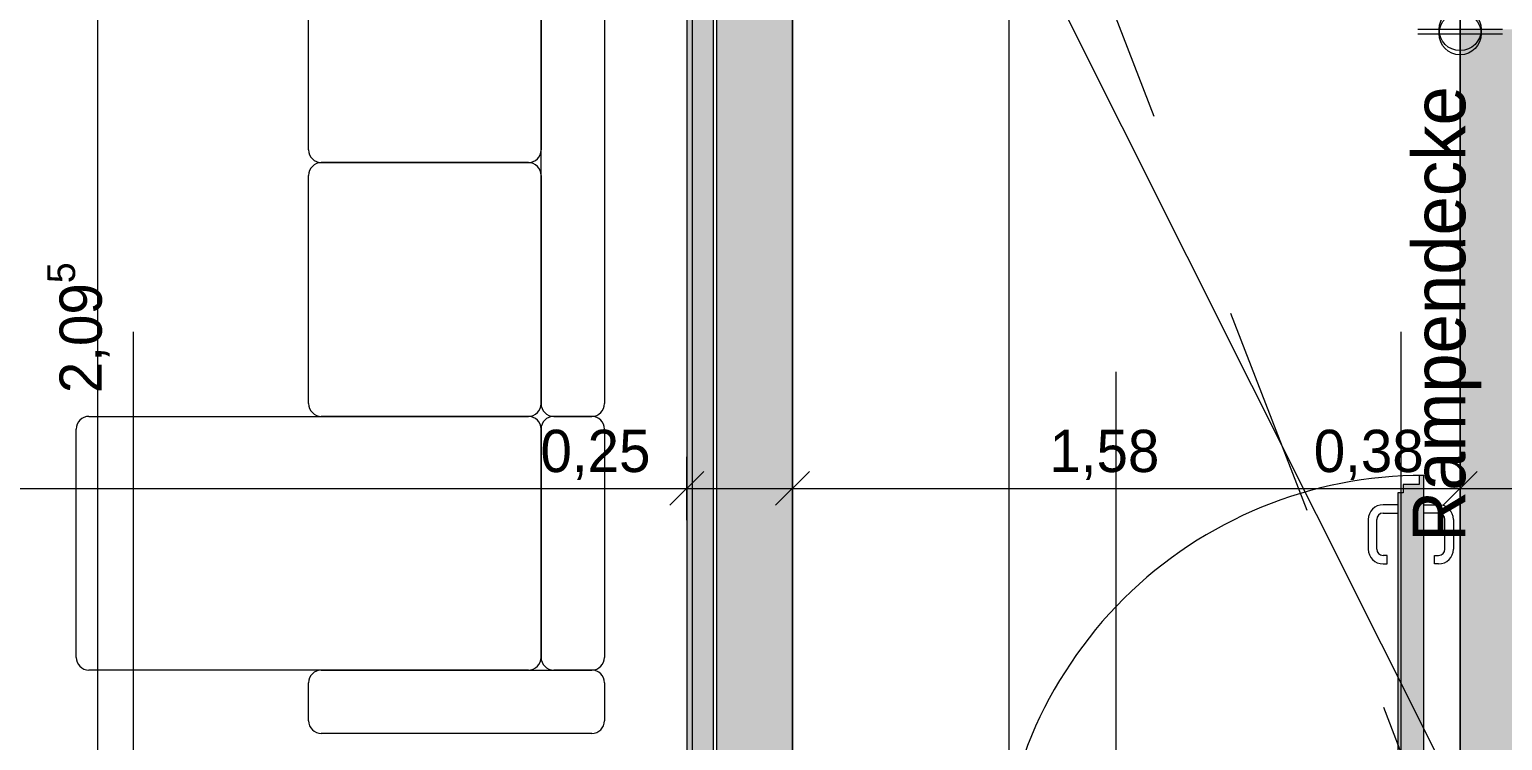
# Model space of a CAD drawing. Header units: metres. Extents: x -3.9 to 83, y -38 to 6.2.
# Drawn here: x 11.754 to 15.24, y -14.367 to -12.685 of the extents above; entities that cross this region are included whole.
import ezdxf

# ---------------------------------------------------------------- set-up
doc = ezdxf.new("R2010")
doc.units = ezdxf.units.M
doc.header["$MEASUREMENT"] = 0
for name, pattern in [('Achse', [0.004, 0.002, -0.001, 0, -0.001]), ('Schnittlinie', [0.006, 0.003, -0.0015, 0, -0.0015]), ('Untersicht', [0.001, 0.0005, -0.0005])]:
    doc.linetypes.add(name, pattern=pattern)
for name, color, linetype in [('0._EG PP_2_000 Achsraster', 7, 'Continuous'), ('0._EG PP_2_110 Wand Aussen', 7, 'Continuous'), ('0._EG PP_2_120 Wand Innen tragend', 7, 'Continuous'), ('0._EG PP_2_220 Bodenaufbau', 7, 'Continuous'), ('0._EG PP_2_230 Decke abgehaengt', 7, 'Continuous'), ('0._EG PP_2_420 Rampe', 7, 'Continuous'), ('0._EG PP_2_510 Möblierung', 7, 'Continuous'), ('0._EG PP_2_851 Marker Schnitt', 7, 'Continuous'), ('0._EG PP_2_950 Polierplan Bemaßung', 7, 'Continuous')]:
    doc.layers.add(name, color=color, linetype=linetype)
doc.styles.add('ERSTELLTER_STIL_2', font='')
doc.styles.get('ERSTELLTER_STIL_2').set_extended_font_data('Eurostile')

msp = doc.modelspace()

# ---------------------------------------------------------------- hatches: boundary and pattern name
at = {"layer": '0._EG PP_2_110 Wand Aussen', "linetype": 'Continuous', "lineweight": 13, "true_color": 0x3f7f02}
for points in [[(15.32, -12.865), (15.14, -12.685), (15.14, -12.865)], [(15.32, -12.685), (15.14, -12.685), (15.32, -12.865)], [(15.14, -12.865), (15.14, -14.69), (15.32, -14.69), (15.32, -12.865)]]:
    msp.add_hatch(color=76, dxfattribs=at).paths.add_polyline_path(points)
at = {"layer": '0._EG PP_2_110 Wand Aussen', "linetype": 'Continuous', "lineweight": 13, "true_color": 0xff6400}
msp.add_hatch(color=30, dxfattribs=at).paths.add_polyline_path([(15.054, -13.74), (15.0433, -13.74), (15.0433, -13.761), (15.0053, -13.761), (15.0053, -13.781), (14.9925, -13.781), (14.9925, -14.717), (15.042, -14.717), (15.042, -14.731), (15.054, -14.731)])
at = {"layer": '0._EG PP_2_120 Wand Innen tragend', "linetype": 'Continuous', "lineweight": 13, "true_color": 0xfb02fe}
msp.add_hatch(color=6, dxfattribs=at).paths.add_polyline_path([(13.31, -9.255), (13.31, -14.69), (13.3225, -14.69), (13.3225, -9.264)])
at = {"layer": '0._EG PP_2_120 Wand Innen tragend', "linetype": 'Continuous', "lineweight": 13, "true_color": 0xffaa00}
msp.add_hatch(color=40, dxfattribs=at).paths.add_polyline_path([(13.3225, -9.264), (13.3225, -14.69), (13.3725, -14.69), (13.3725, -9.3)])
at = {"layer": '0._EG PP_2_120 Wand Innen tragend', "linetype": 'Continuous', "lineweight": 13, "true_color": 0x3f7f02}
msp.add_hatch(color=76, dxfattribs=at).paths.add_polyline_path([(13.38, -9.435), (13.38, -14.69), (13.56, -14.69), (13.56, -9.435)])

# ---------------------------------------------------------------- linework, layer by layer
at = {"layer": '0._EG PP_2_000 Achsraster', "color": 5, "linetype": 'Achse', "lineweight": 0, "ltscale": 1000}
for p, q in [((12, 3), (12, -36)), ((15, 3), (15, -36))]:
    msp.add_line(p, q, dxfattribs=at)
at = {"layer": '0._EG PP_2_110 Wand Aussen', "color": 7, "linetype": 'Continuous', "lineweight": 13, "ltscale": 1000}
for p, q in [((14.9925, -13.809), (14.9575, -13.809)), ((14.9575, -13.829), (14.9925, -13.829)), ((15.054, -13.809), (15.089, -13.809)), ((15.089, -13.829), (15.054, -13.829)), ((14.9225, -13.844), (14.9225, -13.914)), ((14.9425, -13.914), (14.9425, -13.844)), ((15.104, -13.914), (15.104, -13.844)), ((15.124, -13.844), (15.124, -13.914)), ((14.9675, -13.929), (14.9575, -13.929)), ((14.9675, -13.949), (14.9675, -13.929)), ((15.079, -13.949), (15.079, -13.929)), ((15.079, -13.929), (15.089, -13.929)), ((14.9575, -13.949), (14.9675, -13.949)), ((15.089, -13.949), (15.079, -13.949))]:
    msp.add_line(p, q, dxfattribs=at)
at = {"layer": '0._EG PP_2_110 Wand Aussen', "color": 7, "linetype": 'Continuous', "lineweight": 18, "ltscale": 1000, "flags": 128}
for points in [[(15.14, -12.685), (15.14, -12.865)], [(15.14, -12.865), (15.14, -14.69)]]:
    msp.add_lwpolyline(points, dxfattribs=at)
at = {"layer": '0._EG PP_2_110 Wand Aussen', "color": 7, "linetype": 'Continuous', "lineweight": 13, "ltscale": 1000, "flags": 128}
msp.add_lwpolyline([(15.054, -13.74), (15.0433, -13.74), (15.0433, -13.761), (15.0053, -13.761), (15.0053, -13.781), (14.9925, -13.781), (14.9925, -14.717), (15.042, -14.717), (15.042, -14.731), (15.054, -14.731)], close=True, dxfattribs=at)
at = {"layer": '0._EG PP_2_110 Wand Aussen', "color": 7, "linetype": 'Continuous', "lineweight": 13, "ltscale": 1000}
for centre, radius, start, end in [((15.0505, -14.7425), 1.0025, 89.8, 179.8), ((14.9575, -13.844), 0.035, 90, 180), ((14.9575, -13.844), 0.015, 90, 180), ((15.089, -13.844), 0.035, 0, 90), ((15.089, -13.844), 0.015, 0, 90), ((14.9575, -13.914), 0.035, 180, 270), ((14.9575, -13.914), 0.015, 180, 270), ((15.089, -13.914), 0.035, 270, 0), ((15.089, -13.914), 0.015, 270, 0)]:
    msp.add_arc(centre, radius, start, end, dxfattribs=at)
at = {"layer": '0._EG PP_2_120 Wand Innen tragend', "color": 7, "linetype": 'Continuous', "lineweight": 13, "ltscale": 1000}
for p, q in [((13.3225, -9.264), (13.3225, -14.69)), ((13.3725, -9.3), (13.3725, -14.69))]:
    msp.add_line(p, q, dxfattribs=at)
at = {"layer": '0._EG PP_2_120 Wand Innen tragend', "color": 7, "linetype": 'Continuous', "lineweight": 18, "ltscale": 1000}
msp.add_line((13.38, -9.435), (13.38, -14.69), dxfattribs=at)
at = {"layer": '0._EG PP_2_120 Wand Innen tragend', "color": 7, "linetype": 'Continuous', "lineweight": 13, "ltscale": 1000, "flags": 128}
msp.add_lwpolyline([(13.31, -9.255), (13.31, -14.69)], dxfattribs=at)
at = {"layer": '0._EG PP_2_120 Wand Innen tragend', "color": 7, "linetype": 'Continuous', "lineweight": 18, "ltscale": 1000, "flags": 128}
msp.add_lwpolyline([(13.56, -14.69), (13.56, -9.435)], dxfattribs=at)
at = {"layer": '0._EG PP_2_220 Bodenaufbau', "color": 7, "linetype": 'Continuous', "lineweight": 13, "ltscale": 1000, "true_color": 0xf4f4f4, "flags": 128}
for points in [[(6.835, -8.775), (8.54, -8.775), (8.54, -7.555), (8.34, -7.555), (8.34, -7.435), (12.805, -7.435), (12.805, -8.775), (13.56, -8.775), (13.56, -14.755), (15.14, -14.755), (15.14, -3.11), (13.385, -3.11), (13.385, -6.225), (10.905, -6.225), (10.905, -6.045), (8.975, -6.045), (8.975, -6.225), (6.835, -6.225)], [(0.3244, -3.915), (0.3639, -14.69), (13.56, -14.69), (13.56, -8.775), (6.835, -8.775), (6.835, -6.225), (6.415, -6.225), (6.415, -3.915)]]:
    msp.add_lwpolyline(points, close=True, dxfattribs=at)
at = {"layer": '0._EG PP_2_230 Decke abgehaengt', "color": 8, "linetype": 'Untersicht', "lineweight": 13, "ltscale": 1000, "flags": 128}
msp.add_lwpolyline([(13.56, -14.7), (15.14, -14.7), (15.14, -10.685), (13.56, -10.685)], close=True, dxfattribs=at)
at = {"layer": '0._EG PP_2_420 Rampe', "color": 8, "linetype": 'Continuous', "lineweight": 13, "ltscale": 1000, "flags": 128}
msp.add_lwpolyline([(14.4762, -20.4274), (15.14, -17.3627), (15.14, -12.685)], dxfattribs=at)
at = {"layer": '0._EG PP_2_510 Möblierung', "color": 8, "linetype": 'Continuous', "lineweight": 13, "ltscale": 1000, "true_color": 0x7e7f7f}
for p, q in [((12.415, -12.97), (12.415, -12.43)), ((12.965, -12.43), (12.965, -12.97)), ((12.965, -13.57), (12.965, -12.43)), ((13.115, -12.43), (13.115, -13.57)), ((12.445, -13), (12.935, -13)), ((12.935, -13), (12.445, -13)), ((12.415, -13.57), (12.415, -13.03)), ((12.965, -13.03), (12.965, -13.57)), ((11.865, -14.17), (11.865, -13.63)), ((11.895, -13.6), (12.935, -13.6)), ((12.935, -13.6), (12.445, -13.6)), ((12.965, -13.63), (12.965, -14.17)), ((12.965, -14.17), (12.965, -13.63)), ((12.995, -13.6), (13.085, -13.6)), ((13.085, -13.6), (12.995, -13.6)), ((13.115, -13.63), (13.115, -14.17)), ((12.935, -14.2), (11.895, -14.2)), ((12.445, -14.2), (13.085, -14.2)), ((13.085, -14.2), (12.995, -14.2)), ((12.415, -14.32), (12.415, -14.23)), ((13.115, -14.23), (13.115, -14.32)), ((13.085, -14.35), (12.445, -14.35))]:
    msp.add_line(p, q, dxfattribs=at)
for centre, start, end in [((12.445, -12.97), 180, 270), ((12.445, -13.03), 90, 180), ((12.935, -12.97), 270, 0), ((12.935, -13.03), 0, 90), ((12.445, -13.57), 180, 270), ((12.935, -13.57), 270, 0), ((12.995, -13.57), 180, 270), ((13.085, -13.57), 270, 0), ((11.895, -13.63), 90, 180), ((12.935, -13.63), 0, 90), ((12.995, -13.63), 90, 180), ((13.085, -13.63), 0, 90), ((11.895, -14.17), 180, 270), ((12.935, -14.17), 270, 0), ((12.995, -14.17), 180, 270), ((13.085, -14.17), 270, 0), ((12.445, -14.23), 90, 180), ((13.085, -14.23), 0, 90), ((12.445, -14.32), 180, 270), ((13.085, -14.32), 270, 0)]:
    msp.add_arc(centre, 0.03, start, end, dxfattribs=at)
at = {"layer": '0._EG PP_2_851 Marker Schnitt', "color": 7, "linetype": 'Schnittlinie', "lineweight": 13, "ltscale": 1000}
msp.add_line((14.325, 4.805), (14.325, -35.645), dxfattribs=at)
at = {"layer": '0._EG PP_2_950 Polierplan Bemaßung', "color": 76, "linetype": 'Continuous', "lineweight": 13, "ltscale": 1000, "true_color": 0x3f7f02}
msp.add_line((10.905, -6.065), (15.32, -14.87), dxfattribs=at)
at = {"layer": '0._EG PP_2_950 Polierplan Bemaßung', "color": 30, "linetype": 'Untersicht', "lineweight": 13, "ltscale": 1000, "true_color": 0xff6400}
msp.add_line((15.14, -14.755), (13.56, -10.685), dxfattribs=at)
at = {"layer": '0._EG PP_2_950 Polierplan Bemaßung', "color": 6, "linetype": 'Continuous', "lineweight": 13, "ltscale": 1000, "true_color": 0xfb02fe}
for p, q in [((14.0725, -14.755), (14.0725, -10.685)), ((11.9158, -14.69), (11.9158, -12.595)), ((13.31, -13.8454), (13.31, -13.6954)), ((13.56, -13.8454), (13.56, -13.6954)), ((15.14, -13.8454), (15.14, -13.6954)), ((13.35, -13.7304), (13.27, -13.8104)), ((13.6, -13.7304), (13.52, -13.8104)), ((15.18, -13.7304), (15.1, -13.8104)), ((9.735, -13.7704), (13.31, -13.7704)), ((13.31, -13.7704), (13.56, -13.7704)), ((13.56, -13.7704), (15.14, -13.7704)), ((15.14, -13.7704), (15.52, -13.7704))]:
    msp.add_line(p, q, dxfattribs=at)
at = {"layer": '0._EG PP_2_950 Polierplan Bemaßung', "color": 7, "linetype": 'Continuous', "lineweight": 13, "ltscale": 1000}
for p, q in [((15.14, -12.785), (15.14, -12.585)), ((15.14, -12.595), (15.14, -12.795)), ((15.24, -12.685), (15.04, -12.685)), ((15.04, -12.695), (15.24, -12.695))]:
    msp.add_line(p, q, dxfattribs=at)
for centre in [(15.14, -12.685), (15.14, -12.695)]:
    msp.add_circle(centre, 0.05, dxfattribs=at)

# ---------------------------------------------------------------- texts
at = {"layer": '0._EG PP_2_950 Polierplan Bemaßung', "color": 7, "linetype": 'Continuous', "lineweight": 13, "insert": (15.19, -13.897), "char_height": 0.125, "width": 1.102021, "attachment_point": 7, "rotation": 90, "style": 'ERSTELLTER_STIL_2'}
msp.add_mtext('\\A1;{\\pql;\\fEurostile|b0|i0|c0|p0;\\W1.000000;Rampendecke}', dxfattribs=at)
at = {"layer": '0._EG PP_2_950 Polierplan Bemaßung', "color": 6, "linetype": 'Continuous', "lineweight": 13, "true_color": 0xfb02fe, "insert": (11.9547, -13.5453), "char_height": 0.1, "attachment_point": 7, "rotation": 90, "style": 'ERSTELLTER_STIL_2'}
msp.add_mtext('\\A1;{\\pql;\\fEurostile|b0|i0|c0|p0;\\W1.000000;2,09\\fEurostile|b0|i0|c0|p0;\\W1.000000;\\A1{\\H.66x;\\S5^  ;}}', dxfattribs=at)
at = {"layer": '0._EG PP_2_950 Polierplan Bemaßung', "color": 6, "linetype": 'Continuous', "lineweight": 13, "true_color": 0xfb02fe, "char_height": 0.1, "width": 0.306373, "attachment_point": 7, "style": 'ERSTELLTER_STIL_2'}
for s, insert in [('\\A1;{\\pql;\\fEurostile|b0|i0|c0|p0;\\W1.000000;0,25}', (12.9636, -13.7504)), ('\\A1;{\\pql;\\fEurostile|b0|i0|c0|p0;\\W1.000000;1,58}', (14.168, -13.7504)), ('\\A1;{\\pql;\\fEurostile|b0|i0|c0|p0;\\W1.000000;0,38}', (14.7936, -13.7504))]:
    msp.add_mtext(s, dxfattribs=dict(at, insert=insert))

doc.saveas('drawing.dxf')
